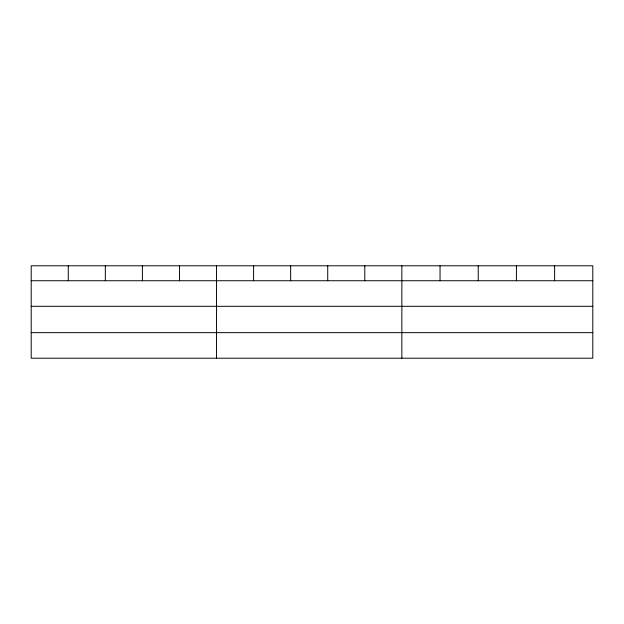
<?xml version="1.0" encoding="UTF-8"?>
<svg xmlns="http://www.w3.org/2000/svg" width="624" height="624" viewBox="0 0 624 624"><rect width="100%" height="100%" fill="white"/><g stroke="black" fill="none" stroke-linecap="round" stroke-linejoin="round"><path stroke-width="0.94" d="M592.8 306.306L592.8 265.785L31.2 265.785L31.2 358.215L592.8 358.215L592.8 306.306L31.2 306.306M31.2 280.738L592.8 280.738M31.2 332.647L592.8 332.647M554.611 265.785L554.611 280.738M516.422 265.785L516.422 280.738M478.234 265.785L478.234 280.738M440.045 265.785L440.045 280.738M401.856 265.785L401.856 358.215M364.79 265.785L364.79 280.738M327.725 265.785L327.725 280.738M290.659 265.785L290.659 280.738M253.594 265.785L253.594 280.738M216.528 265.785L216.528 358.215M179.462 265.785L179.462 280.738M142.397 265.785L142.397 280.738M105.331 265.785L105.331 280.738M68.266 265.785L68.266 280.738"/></g></svg>
